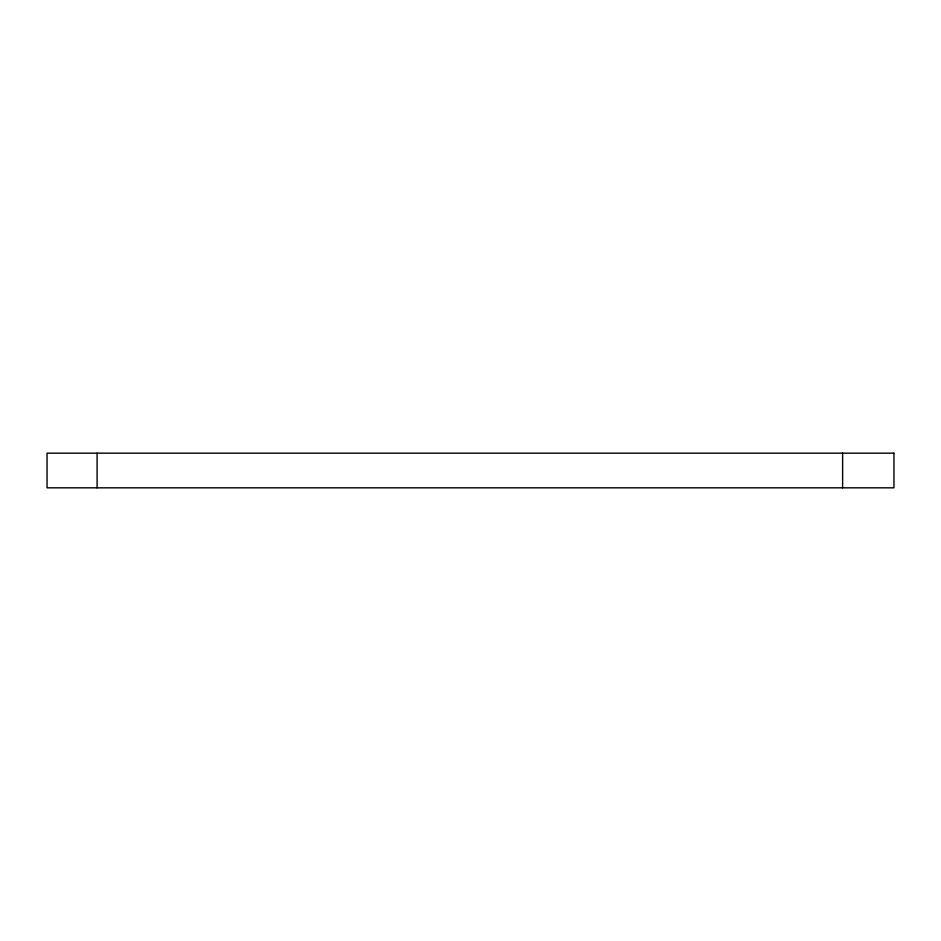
<?xml version="1.0" encoding="UTF-8"?>
<svg xmlns="http://www.w3.org/2000/svg" width="941" height="941" viewBox="0 0 941 941"><rect width="100%" height="100%" fill="white"/><g stroke="black" fill="none" stroke-linecap="round" stroke-linejoin="round"><path stroke-width="1.41" d="M842.618 453.174L842.618 487.826M97.099 453.174L97.099 487.826M893.95 453.174L47.05 453.174L47.05 487.826L893.95 487.826L893.95 453.174"/></g></svg>
